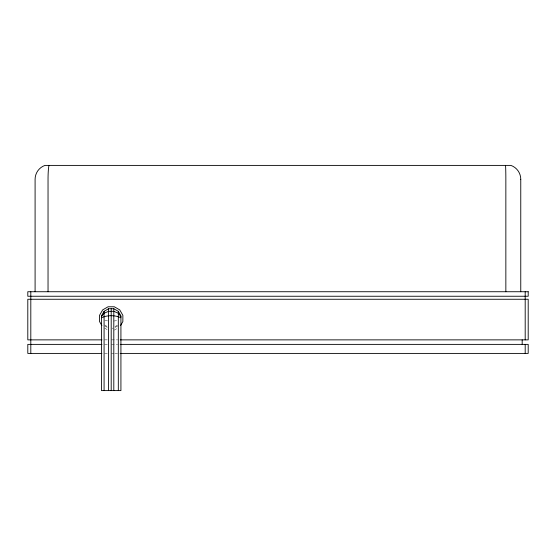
<?xml version="1.0" encoding="UTF-8"?>
<svg xmlns="http://www.w3.org/2000/svg" width="556" height="556" viewBox="0 0 556 556"><rect width="100%" height="100%" fill="white"/><g stroke="black" fill="none" stroke-linecap="round" stroke-linejoin="round"><path stroke-width="0.42" stroke-dasharray="2.78 2.08" d="M114.988 326.601L117.754 325.003M117.566 325.997L113.806 328.165L112.069 328.165M114.327 330.111L117.712 328.158M113.806 321.048L117.566 320.464M104.535 339.869L108.072 339.869M111.547 339.869L117.622 339.869M104.535 344.379L108.072 344.379M111.471 344.379L117.622 344.379M104.535 353.407L108.003 353.407M111.471 353.407L114.07 353.407M114.939 353.407L117.545 353.407M104.834 320.464L107.843 320.93M104.646 325.003L107.412 326.601M104.834 325.997L107.843 327.727M104.688 328.158L107.398 329.715"/><path stroke-width="0.83" d="M104.083 311.325L101.477 315.836L101.477 390.604L120.923 390.604L120.923 315.836L118.317 311.325L113.806 308.719L108.594 308.719L104.083 311.325L104.083 390.604M120.52 325.628L122.862 321.57L122.862 315.315L119.742 309.9L114.327 306.78L108.072 306.78L102.658 309.9L99.538 315.315L99.538 321.57L101.88 325.628M101.477 316.538L104.083 313.236L108.594 311.325L113.806 311.325L118.317 313.236L120.923 316.538M101.477 317.747C107.419 314.988 114.981 314.988 120.923 317.747M101.998 339.869L27.8 339.869L27.8 299.26L528.2 299.26L528.2 339.869L120.228 339.869M101.998 344.379L27.8 344.379L27.8 353.407L101.929 353.407M120.228 344.379L528.2 344.379L528.2 353.407L120.145 353.407M525.191 291.733L525.191 339.869M525.191 344.379L525.191 353.407M522.181 339.869L522.181 344.379M520.763 179.338L520.763 291.733M505.849 291.733L505.849 179.338A14.776 0.486 90 0 0 505.529 165.396M118.317 311.325L118.317 390.604M113.806 308.719L113.806 390.604M111.2 308.719L111.2 390.604M108.594 308.719L108.594 390.604M48.038 291.733L48.038 179.338A14.783 1.453 90 0 1 49.011 165.403M35.091 291.733L35.091 179.338A14.783 14.713 90 0 1 44.973 165.403L510.881 165.396A14.783 14.713 -90 0 1 520.777 179.338M30.809 291.733L30.809 353.407M528.2 291.733L27.8 291.733L27.8 296.251L528.2 296.251L528.2 291.733"/></g></svg>
